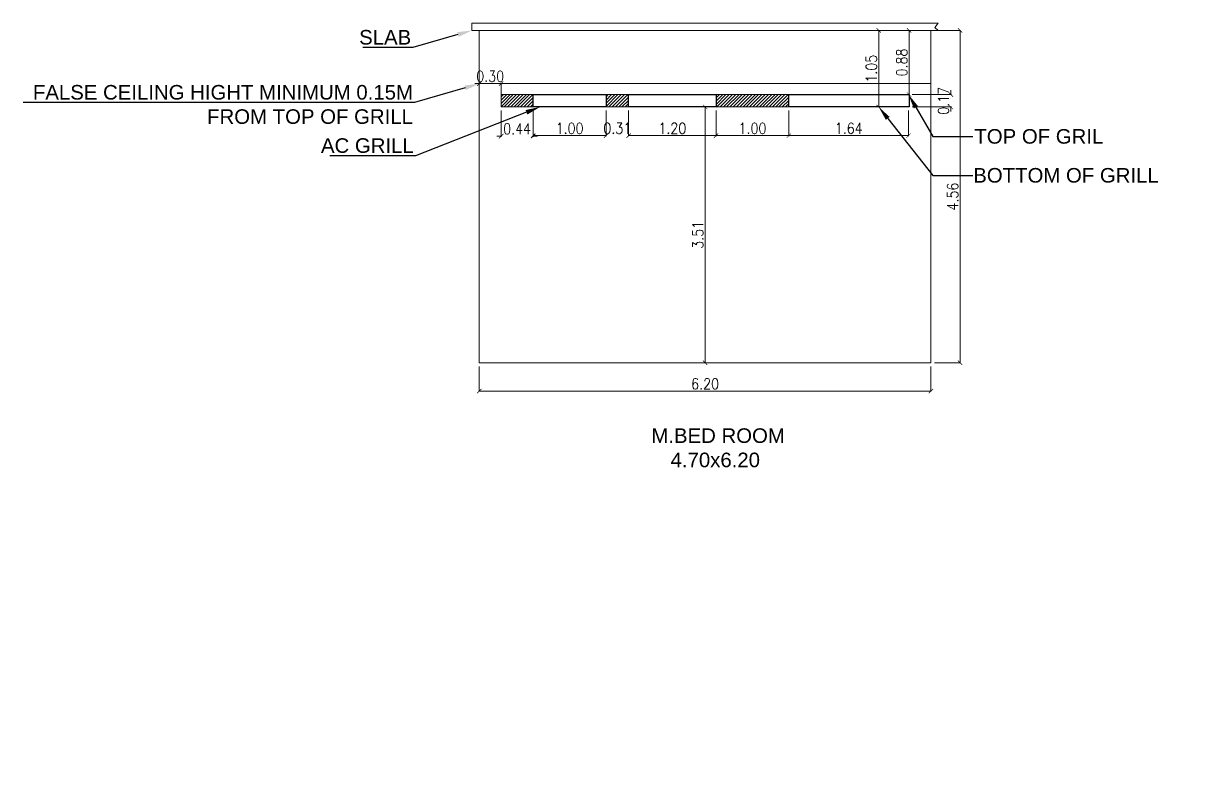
# Model space of a CAD drawing. Header units: centimetres. Extents: x -223085 to -5411, y 68813 to 74618.
# Drawn here: x -210345 to -208755, y 72188 to 73217 of the extents above; entities that cross this region are included whole.
import ezdxf
from ezdxf import colors
from ezdxf.entities.mleader import LeaderData, LeaderLine
from ezdxf.math import Vec2, Vec3

# ---------------------------------------------------------------- set-up
doc = ezdxf.new("R2010")
doc.units = ezdxf.units.CM
doc.header["$PDMODE"] = 34
doc.layers.add('CHIPPING', color=2, linetype='Continuous', lineweight=0)
doc.layers.add('TXT BM NME', color=102, linetype='Continuous', lineweight=13)
doc.layers.add('RETURN DUCT', color=1, linetype='Continuous')
doc.layers.add('SUPPLY DUCT', color=5, linetype='Continuous')
doc.styles.add('0672-x-Core Bldg A&B-Lvl-Typ$0$ROMANS', font='romans.shx', dxfattribs={"width": 0.85})
doc.styles.add('ARI', font='arial.ttf')
doc.styles.get("Standard").update_dxf_attribs({"font": 'arial.ttf'})
doc.dimstyles.new('A-AHAMED', dxfattribs={"dimscale": 50, "dimtxt": 0.3, "dimasz": 0.12, "dimexe": 0.015, "dimexo": 0.1, "dimgap": 0.05, "dimtad": 3, "dimlfac": 0.01, "dimrnd": 0.005, "dimzin": 1, "dimdsep": 46, "dimtxsty": '0672-x-Core Bldg A&B-Lvl-Typ$0$ROMANS', "dimblk": 'ARCHTICK', "dimcen": 0.5, "dimclrd": 8, "dimclre": 8, "dimclrt": 3, "dimadec": 0, "dimazin": 0, "dimtfac": 0.72, "dimtix": 1, "dimtofl": 0, "dimtmove": 1, "dimatfit": 3, "dimldrblk": 'DOTBLANK', "dimfxl": 1, "dimfxlon": 1, "dimtolj": 1, "dimtzin": 15, "dimlwd": 5, "dimlwe": 5, "dimarcsym": 0})
pattern_1 = [(45, (0, 2270.315), (-2.24506403, 2.24506403), [])]

# ---------------------------------------------------------------- blocks, each defined once
blk = doc.blocks.new('_ArchTick')
at = {"color": 0, "linetype": 'ByBlock', "const_width": 0.15}
blk.add_lwpolyline([(-0.5, -0.5), (0.5, 0.5)], dxfattribs=at)
blk = doc.blocks.new('*D107')
at = {"layer": 'Defpoints', "color": 0, "linetype": 'ByBlock', "transparency": 16777216}
for p in [(-209719.1, 72750.7), (-209099.1, 72750.7), (-209099.1, 72711.7)]:
    blk.add_point(p, dxfattribs=at)
at = {"layer": 'TXT BM NME', "color": 8, "linetype": 'ByBlock', "lineweight": 5, "transparency": 16777216}
for p, q in [((-209719.1, 72745.7), (-209719.1, 72711)), ((-209099.1, 72745.7), (-209099.1, 72711)), ((-209719.1, 72711.7), (-209099.1, 72711.7))]:
    blk.add_line(p, q, dxfattribs=at)
at = {"layer": 'TXT BM NME', "color": 8, "linetype": 'ByBlock', "lineweight": 5, "transparency": 16777216, "xscale": 6, "yscale": 6, "zscale": 6, "rotation": 180}
blk.add_blockref('_ArchTick', (-209719.1, 72711.7), dxfattribs=at)
at = {"layer": 'TXT BM NME', "color": 8, "linetype": 'ByBlock', "lineweight": 5, "transparency": 16777216, "xscale": 6, "yscale": 6, "zscale": 6}
blk.add_blockref('_ArchTick', (-209099.1, 72711.7), dxfattribs=at)
at = {"layer": 'TXT BM NME', "color": 3, "linetype": 'ByBlock', "transparency": 16777216, "insert": (-209409.1, 72721.7), "char_height": 15, "attachment_point": 5, "style": '0672-x-Core Bldg A&B-Lvl-Typ$0$ROMANS'}
blk.add_mtext('\\A1;6.20', dxfattribs=at)
blk = doc.blocks.new('_DotBlank')
at = {"color": 0, "linetype": 'ByBlock', "lineweight": -2}
blk.add_line((-0.5, 0), (-1, 0), dxfattribs=at)
blk.add_circle((0, 0), 0.5, dxfattribs=at)
blk = doc.blocks.new('*D108')
at = {"layer": 'Defpoints', "color": 0, "linetype": 'ByBlock', "transparency": 16777216}
for p in [(-209099.1, 73206.7), (-209099.1, 72750.7), (-209059.2, 72750.7)]:
    blk.add_point(p, dxfattribs=at)
at = {"layer": 'TXT BM NME', "color": 8, "linetype": 'ByBlock', "lineweight": 5, "transparency": 16777216}
for p, q in [((-209094.1, 73206.7), (-209058.4, 73206.7)), ((-209059.2, 73206.7), (-209059.2, 72750.7)), ((-209094.1, 72750.7), (-209058.4, 72750.7))]:
    blk.add_line(p, q, dxfattribs=at)
at = {"layer": 'TXT BM NME', "color": 8, "linetype": 'ByBlock', "lineweight": 5, "transparency": 16777216, "xscale": 6, "yscale": 6, "zscale": 6}
for p, rotation in [((-209059.2, 73206.7), 90), ((-209059.2, 72750.7), 270)]:
    blk.add_blockref('_ArchTick', p, dxfattribs=dict(at, rotation=rotation))
at = {"layer": 'TXT BM NME', "color": 3, "linetype": 'ByBlock', "transparency": 16777216, "insert": (-209069.2, 72978.7), "char_height": 15, "attachment_point": 5, "rotation": 90, "style": '0672-x-Core Bldg A&B-Lvl-Typ$0$ROMANS'}
blk.add_mtext('\\A1;4.56', dxfattribs=at)
blk = doc.blocks.new('*D110')
at = {"layer": 'Defpoints', "color": 0, "linetype": 'ByBlock', "transparency": 16777216}
for p in [(-209129.1, 73206.7), (-209129.1, 73206.7), (-209129.1, 73118.7)]:
    blk.add_point(p, dxfattribs=at)
at = {"layer": 'TXT BM NME', "color": 8, "linetype": 'ByBlock', "lineweight": 5, "transparency": 16777216}
for p, q in [((-209129.1, 73206.7), (-209129.9, 73206.7)), ((-209129.1, 73118.7), (-209129.1, 73206.7)), ((-209129.1, 73118.7), (-209129.9, 73118.7))]:
    blk.add_line(p, q, dxfattribs=at)
at = {"layer": 'TXT BM NME', "color": 8, "linetype": 'ByBlock', "lineweight": 5, "transparency": 16777216, "xscale": 6, "yscale": 6, "zscale": 6}
for p, rotation in [((-209129.1, 73206.7), 90), ((-209129.1, 73118.7), 270)]:
    blk.add_blockref('_ArchTick', p, dxfattribs=dict(at, rotation=rotation))
at = {"layer": 'TXT BM NME', "color": 3, "linetype": 'ByBlock', "transparency": 16777216, "insert": (-209139.1, 73162.7), "char_height": 15, "attachment_point": 5, "rotation": 90, "style": '0672-x-Core Bldg A&B-Lvl-Typ$0$ROMANS'}
blk.add_mtext('\\A1;0.88', dxfattribs=at)
blk = doc.blocks.new('*D111')
at = {"layer": 'Defpoints', "color": 0, "linetype": 'ByBlock', "transparency": 16777216}
for p in [(-209170.8, 73206.7), (-209170.8, 73206.7), (-209170.8, 73101.7)]:
    blk.add_point(p, dxfattribs=at)
at = {"layer": 'TXT BM NME', "color": 8, "linetype": 'ByBlock', "lineweight": 5, "transparency": 16777216}
for p, q in [((-209170.8, 73206.7), (-209171.6, 73206.7)), ((-209170.8, 73101.7), (-209170.8, 73206.7)), ((-209170.8, 73101.7), (-209171.6, 73101.7))]:
    blk.add_line(p, q, dxfattribs=at)
at = {"layer": 'TXT BM NME', "color": 8, "linetype": 'ByBlock', "lineweight": 5, "transparency": 16777216, "xscale": 6, "yscale": 6, "zscale": 6}
for p, rotation in [((-209170.8, 73206.7), 90), ((-209170.8, 73101.7), 270)]:
    blk.add_blockref('_ArchTick', p, dxfattribs=dict(at, rotation=rotation))
at = {"layer": 'TXT BM NME', "color": 3, "linetype": 'ByBlock', "transparency": 16777216, "insert": (-209180.8, 73154.2), "char_height": 15, "attachment_point": 5, "rotation": 90, "style": '0672-x-Core Bldg A&B-Lvl-Typ$0$ROMANS'}
blk.add_mtext('\\A1;1.05', dxfattribs=at)
blk = doc.blocks.new('*D117')
at = {"layer": 'Defpoints', "color": 0, "linetype": 'ByBlock', "transparency": 16777216}
for p in [(-209129.9, 73118.7), (-209071.9, 73118.7), (-209129.9, 73101.7)]:
    blk.add_point(p, dxfattribs=at)
at = {"layer": 'TXT BM NME', "color": 8, "linetype": 'ByBlock', "lineweight": 5, "transparency": 16777216}
for p, q in [((-209071.9, 73118.7), (-209071.9, 73124.7)), ((-209124.9, 73118.7), (-209071.1, 73118.7)), ((-209124.9, 73101.7), (-209071.1, 73101.7)), ((-209071.9, 73101.7), (-209071.9, 73095.7))]:
    blk.add_line(p, q, dxfattribs=at)
at = {"layer": 'TXT BM NME', "color": 8, "linetype": 'ByBlock', "lineweight": 5, "transparency": 16777216, "xscale": 6, "yscale": 6, "zscale": 6}
for p, rotation in [((-209071.9, 73118.7), 270), ((-209071.9, 73101.7), 90)]:
    blk.add_blockref('_ArchTick', p, dxfattribs=dict(at, rotation=rotation))
at = {"layer": 'TXT BM NME', "color": 3, "linetype": 'ByBlock', "transparency": 16777216, "insert": (-209081.9, 73110.2), "char_height": 15, "attachment_point": 5, "rotation": 90, "style": '0672-x-Core Bldg A&B-Lvl-Typ$0$ROMANS'}
blk.add_mtext('\\A1;0.17', dxfattribs=at)
blk = doc.blocks.new('*D123')
at = {"layer": 'Defpoints', "color": 0, "linetype": 'ByBlock', "transparency": 16777216}
for p in [(-209294.1, 73101.7), (-209129.9, 73101.7), (-209129.9, 73062.4)]:
    blk.add_point(p, dxfattribs=at)
at = {"layer": 'TXT BM NME', "color": 8, "linetype": 'ByBlock', "lineweight": 5, "transparency": 16777216}
for p, q in [((-209294.1, 73096.7), (-209294.1, 73061.7)), ((-209129.9, 73096.7), (-209129.9, 73061.7)), ((-209294.1, 73062.4), (-209129.9, 73062.4))]:
    blk.add_line(p, q, dxfattribs=at)
at = {"layer": 'TXT BM NME', "color": 8, "linetype": 'ByBlock', "lineweight": 5, "transparency": 16777216, "xscale": 6, "yscale": 6, "zscale": 6, "rotation": 180}
blk.add_blockref('_ArchTick', (-209294.1, 73062.4), dxfattribs=at)
at = {"layer": 'TXT BM NME', "color": 8, "linetype": 'ByBlock', "lineweight": 5, "transparency": 16777216, "xscale": 6, "yscale": 6, "zscale": 6}
blk.add_blockref('_ArchTick', (-209129.9, 73062.4), dxfattribs=at)
at = {"layer": 'TXT BM NME', "color": 3, "linetype": 'ByBlock', "transparency": 16777216, "insert": (-209212, 73072.4), "char_height": 15, "attachment_point": 5, "style": '0672-x-Core Bldg A&B-Lvl-Typ$0$ROMANS'}
blk.add_mtext('\\A1;1.64', dxfattribs=at)
blk = doc.blocks.new('*D124')
at = {"layer": 'Defpoints', "color": 0, "linetype": 'ByBlock', "transparency": 16777216}
for p in [(-209394.1, 73101.7), (-209294.1, 73101.7), (-209294.1, 73062.4)]:
    blk.add_point(p, dxfattribs=at)
at = {"layer": 'TXT BM NME', "color": 8, "linetype": 'ByBlock', "lineweight": 5, "transparency": 16777216}
for p, q in [((-209394.1, 73096.7), (-209394.1, 73061.7)), ((-209294.1, 73096.7), (-209294.1, 73061.7)), ((-209394.1, 73062.4), (-209294.1, 73062.4))]:
    blk.add_line(p, q, dxfattribs=at)
at = {"layer": 'TXT BM NME', "color": 8, "linetype": 'ByBlock', "lineweight": 5, "transparency": 16777216, "xscale": 6, "yscale": 6, "zscale": 6, "rotation": 180}
blk.add_blockref('_ArchTick', (-209394.1, 73062.4), dxfattribs=at)
at = {"layer": 'TXT BM NME', "color": 8, "linetype": 'ByBlock', "lineweight": 5, "transparency": 16777216, "xscale": 6, "yscale": 6, "zscale": 6}
blk.add_blockref('_ArchTick', (-209294.1, 73062.4), dxfattribs=at)
at = {"layer": 'TXT BM NME', "color": 3, "linetype": 'ByBlock', "transparency": 16777216, "insert": (-209344.1, 73072.4), "char_height": 15, "attachment_point": 5, "style": '0672-x-Core Bldg A&B-Lvl-Typ$0$ROMANS'}
blk.add_mtext('\\A1;1.00', dxfattribs=at)
blk = doc.blocks.new('*D125')
at = {"layer": 'Defpoints', "color": 0, "linetype": 'ByBlock', "transparency": 16777216}
for p in [(-209514.1, 73101.7), (-209394.1, 73101.7), (-209394.1, 73062.4)]:
    blk.add_point(p, dxfattribs=at)
at = {"layer": 'TXT BM NME', "color": 8, "linetype": 'ByBlock', "lineweight": 5, "transparency": 16777216}
for p, q in [((-209514.1, 73096.7), (-209514.1, 73061.7)), ((-209394.1, 73096.7), (-209394.1, 73061.7)), ((-209514.1, 73062.4), (-209394.1, 73062.4))]:
    blk.add_line(p, q, dxfattribs=at)
at = {"layer": 'TXT BM NME', "color": 8, "linetype": 'ByBlock', "lineweight": 5, "transparency": 16777216, "xscale": 6, "yscale": 6, "zscale": 6, "rotation": 180}
blk.add_blockref('_ArchTick', (-209514.1, 73062.4), dxfattribs=at)
at = {"layer": 'TXT BM NME', "color": 8, "linetype": 'ByBlock', "lineweight": 5, "transparency": 16777216, "xscale": 6, "yscale": 6, "zscale": 6}
blk.add_blockref('_ArchTick', (-209394.1, 73062.4), dxfattribs=at)
at = {"layer": 'TXT BM NME', "color": 3, "linetype": 'ByBlock', "transparency": 16777216, "insert": (-209454.1, 73072.4), "char_height": 15, "attachment_point": 5, "style": '0672-x-Core Bldg A&B-Lvl-Typ$0$ROMANS'}
blk.add_mtext('\\A1;1.20', dxfattribs=at)
blk = doc.blocks.new('*D126')
at = {"layer": 'Defpoints', "color": 0, "linetype": 'ByBlock', "transparency": 16777216}
for p in [(-209545.1, 73101.7), (-209514.1, 73101.7), (-209514.1, 73062.4)]:
    blk.add_point(p, dxfattribs=at)
at = {"layer": 'TXT BM NME', "color": 8, "linetype": 'ByBlock', "lineweight": 5, "transparency": 16777216}
for p, q in [((-209545.1, 73096.7), (-209545.1, 73061.7)), ((-209514.1, 73096.7), (-209514.1, 73061.7)), ((-209545.1, 73062.4), (-209551.1, 73062.4)), ((-209514.1, 73062.4), (-209508.1, 73062.4))]:
    blk.add_line(p, q, dxfattribs=at)
at = {"layer": 'TXT BM NME', "color": 8, "linetype": 'ByBlock', "lineweight": 5, "transparency": 16777216, "xscale": 6, "yscale": 6, "zscale": 6}
blk.add_blockref('_ArchTick', (-209545.1, 73062.4), dxfattribs=at)
at = {"layer": 'TXT BM NME', "color": 8, "linetype": 'ByBlock', "lineweight": 5, "transparency": 16777216, "xscale": 6, "yscale": 6, "zscale": 6, "rotation": 180}
blk.add_blockref('_ArchTick', (-209514.1, 73062.4), dxfattribs=at)
at = {"layer": 'TXT BM NME', "color": 3, "linetype": 'ByBlock', "transparency": 16777216, "insert": (-209529.6, 73072.4), "char_height": 15, "attachment_point": 5, "style": '0672-x-Core Bldg A&B-Lvl-Typ$0$ROMANS'}
blk.add_mtext('\\A1;0.31', dxfattribs=at)
blk = doc.blocks.new('*D127')
at = {"layer": 'Defpoints', "color": 0, "linetype": 'ByBlock', "transparency": 16777216}
for p in [(-209645.1, 73101.7), (-209545.1, 73101.7), (-209545.1, 73062.4)]:
    blk.add_point(p, dxfattribs=at)
at = {"layer": 'TXT BM NME', "color": 8, "linetype": 'ByBlock', "lineweight": 5, "transparency": 16777216}
for p, q in [((-209645.1, 73096.7), (-209645.1, 73061.7)), ((-209545.1, 73096.7), (-209545.1, 73061.7)), ((-209645.1, 73062.4), (-209545.1, 73062.4))]:
    blk.add_line(p, q, dxfattribs=at)
at = {"layer": 'TXT BM NME', "color": 8, "linetype": 'ByBlock', "lineweight": 5, "transparency": 16777216, "xscale": 6, "yscale": 6, "zscale": 6, "rotation": 180}
blk.add_blockref('_ArchTick', (-209645.1, 73062.4), dxfattribs=at)
at = {"layer": 'TXT BM NME', "color": 8, "linetype": 'ByBlock', "lineweight": 5, "transparency": 16777216, "xscale": 6, "yscale": 6, "zscale": 6}
blk.add_blockref('_ArchTick', (-209545.1, 73062.4), dxfattribs=at)
at = {"layer": 'TXT BM NME', "color": 3, "linetype": 'ByBlock', "transparency": 16777216, "insert": (-209595.1, 73072.4), "char_height": 15, "attachment_point": 5, "style": '0672-x-Core Bldg A&B-Lvl-Typ$0$ROMANS'}
blk.add_mtext('\\A1;1.00', dxfattribs=at)
blk = doc.blocks.new('*D128')
at = {"layer": 'Defpoints', "color": 0, "linetype": 'ByBlock', "transparency": 16777216}
for p in [(-209689.1, 73101.7), (-209645.1, 73101.7), (-209645.1, 73061.7)]:
    blk.add_point(p, dxfattribs=at)
at = {"layer": 'TXT BM NME', "color": 8, "linetype": 'ByBlock', "lineweight": 5, "transparency": 16777216}
for p, q in [((-209689.1, 73096.7), (-209689.1, 73060.9)), ((-209645.1, 73096.7), (-209645.1, 73060.9)), ((-209689.1, 73061.7), (-209695.1, 73061.7)), ((-209645.1, 73061.7), (-209639.1, 73061.7))]:
    blk.add_line(p, q, dxfattribs=at)
at = {"layer": 'TXT BM NME', "color": 8, "linetype": 'ByBlock', "lineweight": 5, "transparency": 16777216, "xscale": 6, "yscale": 6, "zscale": 6}
blk.add_blockref('_ArchTick', (-209689.1, 73061.7), dxfattribs=at)
at = {"layer": 'TXT BM NME', "color": 8, "linetype": 'ByBlock', "lineweight": 5, "transparency": 16777216, "xscale": 6, "yscale": 6, "zscale": 6, "rotation": 180}
blk.add_blockref('_ArchTick', (-209645.1, 73061.7), dxfattribs=at)
at = {"layer": 'TXT BM NME', "color": 3, "linetype": 'ByBlock', "transparency": 16777216, "insert": (-209667.1, 73071.7), "char_height": 15, "attachment_point": 5, "style": '0672-x-Core Bldg A&B-Lvl-Typ$0$ROMANS'}
blk.add_mtext('\\A1;0.44', dxfattribs=at)
blk = doc.blocks.new('*D129')
at = {"layer": 'Defpoints', "color": 0, "linetype": 'ByBlock', "transparency": 16777216}
for p in [(-209719.1, 73133.7), (-209719.1, 73101.7), (-209689.1, 73101.7)]:
    blk.add_point(p, dxfattribs=at)
at = {"layer": 'TXT BM NME', "color": 8, "linetype": 'ByBlock', "lineweight": 5, "transparency": 16777216}
for p, q in [((-209719.1, 73133.7), (-209725.1, 73133.7)), ((-209719.1, 73106.7), (-209719.1, 73134.5)), ((-209689.1, 73106.7), (-209689.1, 73134.5)), ((-209689.1, 73133.7), (-209683.1, 73133.7))]:
    blk.add_line(p, q, dxfattribs=at)
at = {"layer": 'TXT BM NME', "color": 8, "linetype": 'ByBlock', "lineweight": 5, "transparency": 16777216, "xscale": 6, "yscale": 6, "zscale": 6}
blk.add_blockref('_ArchTick', (-209719.1, 73133.7), dxfattribs=at)
at = {"layer": 'TXT BM NME', "color": 8, "linetype": 'ByBlock', "lineweight": 5, "transparency": 16777216, "xscale": 6, "yscale": 6, "zscale": 6, "rotation": 180}
blk.add_blockref('_ArchTick', (-209689.1, 73133.7), dxfattribs=at)
at = {"layer": 'TXT BM NME', "color": 3, "linetype": 'ByBlock', "transparency": 16777216, "insert": (-209704.1, 73143.7), "char_height": 15, "attachment_point": 5, "style": '0672-x-Core Bldg A&B-Lvl-Typ$0$ROMANS'}
blk.add_mtext('\\A1;0.30', dxfattribs=at)
blk = doc.blocks.new('*D130')
at = {"layer": 'Defpoints', "color": 0, "linetype": 'ByBlock', "transparency": 16777216}
for p in [(-209409.1, 73101.7), (-209409.1, 72750.7), (-209409.1, 72750.7)]:
    blk.add_point(p, dxfattribs=at)
at = {"layer": 'TXT BM NME', "color": 8, "linetype": 'ByBlock', "lineweight": 5, "transparency": 16777216}
for p, q in [((-209409.1, 73101.7), (-209409.9, 73101.7)), ((-209409.1, 73101.7), (-209409.1, 72750.7)), ((-209409.1, 72750.7), (-209409.9, 72750.7))]:
    blk.add_line(p, q, dxfattribs=at)
at = {"layer": 'TXT BM NME', "color": 8, "linetype": 'ByBlock', "lineweight": 5, "transparency": 16777216, "xscale": 6, "yscale": 6, "zscale": 6}
for p, rotation in [((-209409.1, 73101.7), 90), ((-209409.1, 72750.7), 270)]:
    blk.add_blockref('_ArchTick', p, dxfattribs=dict(at, rotation=rotation))
at = {"layer": 'TXT BM NME', "color": 3, "linetype": 'ByBlock', "transparency": 16777216, "insert": (-209419.1, 72926.2), "char_height": 15, "attachment_point": 5, "rotation": 90, "style": '0672-x-Core Bldg A&B-Lvl-Typ$0$ROMANS'}
blk.add_mtext('\\A1;3.51', dxfattribs=at)
blk = doc.blocks.new('*D151')
at = {"layer": 'Defpoints', "color": 0, "linetype": 'ByBlock', "transparency": 16777216}
for p in [(-208700.6, 73159.8), (-208535.1, 73159.8), (-208535.1, 73048.7), (-209829.8, 70879.7), (-209702.3, 70879.7), (-209702.3, 70537.7)]:
    blk.add_point(p, dxfattribs=at)
at = {"layer": 'TXT BM NME', "color": 8, "linetype": 'ByBlock', "lineweight": 5, "transparency": 16777216}
for p, q in [((-208540.1, 73159.8), (-208701.3, 73159.8)), ((-208700.6, 73048.7), (-208700.6, 73159.8)), ((-208540.1, 73048.7), (-208701.3, 73048.7)), ((-209707.3, 70879.7), (-209830.5, 70879.7)), ((-209829.8, 70537.7), (-209829.8, 70879.7)), ((-209707.3, 70537.7), (-209830.5, 70537.7))]:
    blk.add_line(p, q, dxfattribs=at)
at = {"layer": 'TXT BM NME', "color": 8, "linetype": 'ByBlock', "lineweight": 5, "transparency": 16777216, "xscale": 6, "yscale": 6, "zscale": 6}
for p, rotation in [((-208700.6, 73159.8), 90), ((-208700.6, 73048.7), 270), ((-209829.8, 70879.7), 90), ((-209829.8, 70537.7), 270)]:
    blk.add_blockref('_ArchTick', p, dxfattribs=dict(at, rotation=rotation))
at = {"layer": 'TXT BM NME', "color": 3, "linetype": 'ByBlock', "transparency": 16777216, "char_height": 15, "attachment_point": 5, "rotation": 90, "style": '0672-x-Core Bldg A&B-Lvl-Typ$0$ROMANS'}
for s, insert in [('\\A1;1.11', (-208710.6, 73104.2)), ('\\A1;3.42', (-209839.8, 70708.7))]:
    blk.add_mtext(s, dxfattribs=dict(at, insert=insert))
blk = doc.blocks.new('*D152')
at = {"layer": 'Defpoints', "color": 0, "linetype": 'ByBlock', "transparency": 16777216}
for p in [(-208505.1, 73140.8), (-208393.1, 73140.8), (-208393.1, 73103), (-209973.6, 70040.3), (-209727.9, 70040.3), (-209727.9, 69694.3)]:
    blk.add_point(p, dxfattribs=at)
at = {"layer": 'TXT BM NME', "color": 8, "linetype": 'ByBlock', "lineweight": 5, "transparency": 16777216}
for p, q in [((-208505.1, 73135.8), (-208505.1, 73102.3)), ((-208393.1, 73135.8), (-208393.1, 73102.3)), ((-208505.1, 73103), (-208393.1, 73103)), ((-209732.9, 70040.3), (-209974.3, 70040.3)), ((-209973.6, 69694.3), (-209973.6, 70040.3)), ((-209732.9, 69694.3), (-209974.3, 69694.3))]:
    blk.add_line(p, q, dxfattribs=at)
at = {"layer": 'TXT BM NME', "color": 8, "linetype": 'ByBlock', "lineweight": 5, "transparency": 16777216, "xscale": 6, "yscale": 6, "zscale": 6}
for p, rotation in [((-208505.1, 73103), 180), ((-209973.6, 70040.3), 90), ((-209973.6, 69694.3), 270)]:
    blk.add_blockref('_ArchTick', p, dxfattribs=dict(at, rotation=rotation))
blk.add_blockref('_ArchTick', (-208393.1, 73103), dxfattribs=at)
at = {"layer": 'TXT BM NME', "color": 3, "linetype": 'ByBlock', "transparency": 16777216, "insert": (-208449.1, 73113), "char_height": 15, "attachment_point": 5, "style": '0672-x-Core Bldg A&B-Lvl-Typ$0$ROMANS'}
blk.add_mtext('\\A1;1.12', dxfattribs=at)
at = {"layer": 'TXT BM NME', "color": 3, "linetype": 'ByBlock', "transparency": 16777216, "insert": (-209983.6, 69867.3), "char_height": 15, "attachment_point": 5, "rotation": 90, "style": '0672-x-Core Bldg A&B-Lvl-Typ$0$ROMANS'}
blk.add_mtext('\\A1;3.46', dxfattribs=at)
blk = doc.blocks.new('*D153')
at = {"layer": 'Defpoints', "color": 0, "linetype": 'ByBlock', "transparency": 16777216}
for p in [(-208393.1, 73140.8), (-208373.1, 73140.8), (-208373.1, 73102.1), (-209197.3, 70144.3), (-209033.9, 70144.3), (-209197.3, 70040.3)]:
    blk.add_point(p, dxfattribs=at)
at = {"layer": 'TXT BM NME', "color": 8, "linetype": 'ByBlock', "lineweight": 5, "transparency": 16777216}
for p, q in [((-208393.1, 73135.8), (-208393.1, 73101.3)), ((-208373.1, 73135.8), (-208373.1, 73101.3)), ((-208393.1, 73102.1), (-208399.1, 73102.1)), ((-208373.1, 73102.1), (-208367.1, 73102.1)), ((-209192.3, 70144.3), (-209033.1, 70144.3)), ((-209033.9, 70040.3), (-209033.9, 70144.3)), ((-209192.3, 70040.3), (-209033.1, 70040.3))]:
    blk.add_line(p, q, dxfattribs=at)
at = {"layer": 'TXT BM NME', "color": 8, "linetype": 'ByBlock', "lineweight": 5, "transparency": 16777216, "xscale": 6, "yscale": 6, "zscale": 6}
blk.add_blockref('_ArchTick', (-208393.1, 73102.1), dxfattribs=at)
for p, rotation in [((-208373.1, 73102.1), 180), ((-209033.9, 70144.3), 90), ((-209033.9, 70040.3), 270)]:
    blk.add_blockref('_ArchTick', p, dxfattribs=dict(at, rotation=rotation))
at = {"layer": 'TXT BM NME', "color": 3, "linetype": 'ByBlock', "transparency": 16777216, "insert": (-208383.1, 73112.1), "char_height": 15, "attachment_point": 5, "style": '0672-x-Core Bldg A&B-Lvl-Typ$0$ROMANS'}
blk.add_mtext('\\A1;0.20', dxfattribs=at)
at = {"layer": 'TXT BM NME', "color": 3, "linetype": 'ByBlock', "transparency": 16777216, "insert": (-209043.9, 70092.3), "char_height": 15, "attachment_point": 5, "rotation": 90, "style": '0672-x-Core Bldg A&B-Lvl-Typ$0$ROMANS'}
blk.add_mtext('\\A1;1.04', dxfattribs=at)
blk = doc.blocks.new('*D155')
at = {"layer": 'Defpoints', "color": 0, "linetype": 'ByBlock', "transparency": 16777216}
for p in [(-208253.1, 73140.8), (-208045.1, 73140.8), (-208045.1, 73093), (-209919, 69339.2), (-209752, 69339.2), (-209752, 68989.2)]:
    blk.add_point(p, dxfattribs=at)
at = {"layer": 'TXT BM NME', "color": 8, "linetype": 'ByBlock', "lineweight": 5, "transparency": 16777216}
for p, q in [((-208253.1, 73135.8), (-208253.1, 73092.3)), ((-208045.1, 73135.8), (-208045.1, 73092.3)), ((-208253.1, 73093), (-208045.1, 73093)), ((-209757, 69339.2), (-209919.8, 69339.2)), ((-209919, 68989.2), (-209919, 69339.2)), ((-209757, 68989.2), (-209919.8, 68989.2))]:
    blk.add_line(p, q, dxfattribs=at)
at = {"layer": 'TXT BM NME', "color": 8, "linetype": 'ByBlock', "lineweight": 5, "transparency": 16777216, "xscale": 6, "yscale": 6, "zscale": 6}
for p, rotation in [((-208253.1, 73093), 180), ((-209919, 69339.2), 90), ((-209919, 68989.2), 270)]:
    blk.add_blockref('_ArchTick', p, dxfattribs=dict(at, rotation=rotation))
blk.add_blockref('_ArchTick', (-208045.1, 73093), dxfattribs=at)
at = {"layer": 'TXT BM NME', "color": 3, "linetype": 'ByBlock', "transparency": 16777216, "insert": (-208149.1, 73103), "char_height": 15, "attachment_point": 5, "style": '0672-x-Core Bldg A&B-Lvl-Typ$0$ROMANS'}
blk.add_mtext('\\A1;2.08', dxfattribs=at)
at = {"layer": 'TXT BM NME', "color": 3, "linetype": 'ByBlock', "transparency": 16777216, "insert": (-209929, 69164.2), "char_height": 15, "attachment_point": 5, "rotation": 90, "style": '0672-x-Core Bldg A&B-Lvl-Typ$0$ROMANS'}
blk.add_mtext('\\A1;3.50', dxfattribs=at)
blk = doc.blocks.new('*D156')
at = {"layer": 'Defpoints', "color": 0, "linetype": 'ByBlock', "transparency": 16777216}
for p in [(-208535.1, 72743.8), (-207865.1, 72743.8), (-207865.1, 72632.1), (-209829.2, 69357.7), (-209722, 69357.7), (-209722, 69339.2)]:
    blk.add_point(p, dxfattribs=at)
at = {"layer": 'TXT BM NME', "color": 8, "linetype": 'ByBlock', "lineweight": 5, "transparency": 16777216}
for p, q in [((-208535.1, 72738.8), (-208535.1, 72631.3)), ((-207865.1, 72738.8), (-207865.1, 72631.3)), ((-208535.1, 72632.1), (-207865.1, 72632.1)), ((-209727, 69357.7), (-209830, 69357.7)), ((-209829.2, 69357.7), (-209829.2, 69363.7)), ((-209727, 69339.2), (-209830, 69339.2)), ((-209829.2, 69339.2), (-209829.2, 69333.2))]:
    blk.add_line(p, q, dxfattribs=at)
at = {"layer": 'TXT BM NME', "color": 8, "linetype": 'ByBlock', "lineweight": 5, "transparency": 16777216, "xscale": 6, "yscale": 6, "zscale": 6}
for p, rotation in [((-208535.1, 72632.1), 180), ((-209829.2, 69357.7), 270), ((-209829.2, 69339.2), 90)]:
    blk.add_blockref('_ArchTick', p, dxfattribs=dict(at, rotation=rotation))
blk.add_blockref('_ArchTick', (-207865.1, 72632.1), dxfattribs=at)
at = {"layer": 'TXT BM NME', "color": 3, "linetype": 'ByBlock', "transparency": 16777216, "insert": (-208200.1, 72642.1), "char_height": 15, "attachment_point": 5, "style": '0672-x-Core Bldg A&B-Lvl-Typ$0$ROMANS'}
blk.add_mtext('\\A1;6.70', dxfattribs=at)
at = {"layer": 'TXT BM NME', "color": 3, "linetype": 'ByBlock', "transparency": 16777216, "insert": (-209839.2, 69348.5), "char_height": 15, "attachment_point": 5, "rotation": 90, "style": '0672-x-Core Bldg A&B-Lvl-Typ$0$ROMANS'}
blk.add_mtext('\\A1;0.19', dxfattribs=at)

msp = doc.modelspace()

# ---------------------------------------------------------------- hatches: boundary and pattern name
at = {"layer": 'CHIPPING', "linetype": 'ByBlock'}
h = msp.add_hatch(dxfattribs=at)
h.set_pattern_fill('ANSI31', color=2)
h.set_pattern_definition(pattern_1)
h.paths.add_polyline_path([(-209645.123, 73118.701), (-209689.123, 73118.701), (-209689.123, 73101.701), (-209645.123, 73101.701)])
h.paths.add_polyline_path([(-209514.123, 73118.701), (-209545.123, 73118.701), (-209545.123, 73101.701), (-209514.123, 73101.701)])
h = msp.add_hatch(dxfattribs=at)
h.set_pattern_fill('ANSI31', color=2)
h.set_pattern_definition(pattern_1)
h.paths.add_polyline_path([(-209294.123, 73118.701), (-209394.123, 73118.701), (-209394.123, 73101.701), (-209294.123, 73101.701)])

# ---------------------------------------------------------------- linework, layer by layer
at = {"layer": 'CHIPPING', "color": 2, "linetype": 'ByBlock'}
for points in [[(-209645.123, 73118.701), (-209645.123, 73101.701), (-209689.123, 73101.701), (-209689.123, 73118.701), (-209645.123, 73118.701)], [(-209514.123, 73101.701), (-209545.123, 73101.701), (-209545.123, 73118.701), (-209514.123, 73118.701), (-209514.123, 73101.701)], [(-209294.123, 73101.701), (-209394.123, 73101.701), (-209394.123, 73118.701), (-209294.123, 73118.701), (-209294.123, 73101.701)]]:
    msp.add_lwpolyline(points, dxfattribs=at)
at = {"layer": 'RETURN DUCT', "color": 1, "linetype": 'ByBlock'}
msp.add_lwpolyline([(-209129.123, 73101.701), (-209294.123, 73101.701), (-209294.123, 73118.701), (-209129.123, 73118.701), (-209129.123, 73101.701)], dxfattribs=at)
at = {"layer": 'SUPPLY DUCT', "color": 5, "linetype": 'ByBlock'}
for points in [[(-209545.123, 73101.701), (-209645.123, 73101.701), (-209645.123, 73118.701), (-209545.123, 73118.701), (-209545.123, 73101.701)], [(-209394.123, 73101.701), (-209514.123, 73101.701), (-209514.123, 73118.701), (-209394.123, 73118.701), (-209394.123, 73101.701)]]:
    msp.add_lwpolyline(points, dxfattribs=at)
at = {"layer": 'TXT BM NME', "color": 0, "linetype": 'ByBlock'}
for p, q in [((-209729.123, 73206.701), (-209729.123, 73216.701)), ((-209729.123, 73216.701), (-209719.123, 73216.701)), ((-209099.123, 73216.701), (-209719.123, 73216.701)), ((-209089.123, 73216.701), (-209099.123, 73216.701)), ((-209719.123, 73206.701), (-209729.123, 73206.701)), ((-209099.123, 73206.701), (-209719.123, 73206.701)), ((-209719.123, 73206.701), (-209719.123, 72750.701)), ((-209099.123, 73206.701), (-209719.123, 73206.701)), ((-209099.123, 72750.701), (-209099.123, 73206.701)), ((-209099.123, 73206.701), (-209089.123, 73206.701)), ((-209099.123, 73133.701), (-209719.123, 73133.701)), ((-209129.123, 73118.701), (-209689.123, 73118.701)), ((-209689.123, 73118.701), (-209689.123, 73101.701)), ((-209129.123, 73101.701), (-209129.123, 73118.701)), ((-209129.123, 73101.701), (-209689.123, 73101.701)), ((-209719.123, 72750.701), (-209099.123, 72750.701))]:
    msp.add_line(p, q, dxfattribs=at)
msp.add_lwpolyline([(-209089.123, 73206.701), (-209093.867, 73210.969), (-209089.123, 73216.701)], dxfattribs=at)

# ---------------------------------------------------------------- texts
at = {"lineweight": 5, "insert": (-209198.883, 72660.666, 0), "char_height": 20, "width": 392.50181, "attachment_point": 3, "style": 'ARI'}
msp.add_mtext('\\pxqc; M.BED ROOM\\P4.70x6.20', dxfattribs=at)

# ---------------------------------------------------------------- dimensions: what is measured, and where the dimension line sits
at = {"layer": 'TXT BM NME', "color": 0, "linetype": 'ByBlock'}
for base, p1, p2, picture, middle in [((-209170.804, 73206.701), (-209170.804, 73101.701), (-209170.804, 73206.701), '*D111', (-209180.804, 73154.201)), ((-209129.123, 73206.701), (-209129.123, 73118.701), (-209129.123, 73206.701), '*D110', (-209139.123, 73162.701)), ((-209059.19, 72750.701), (-209099.123, 73206.701), (-209099.123, 72750.701), '*D108', (-209069.19, 72978.701)), ((-208700.561, 73159.767), (-208535.129, 73048.698), (-208535.129, 73159.767), '*D151', (-208710.561, 73104.233)), ((-209829.792, 70879.728), (-209702.311, 70537.728), (-209702.311, 70879.728), '*D151', (-209839.792, 70708.728)), ((-209973.559, 70040.332), (-209727.871, 69694.332), (-209727.871, 70040.332), '*D152', (-209983.559, 69867.332)), ((-209919.041, 69339.225), (-209752.027, 68989.225), (-209752.027, 69339.225), '*D155', (-209929.041, 69164.225)), ((-209033.859, 70144.332), (-209197.282, 70040.332), (-209197.282, 70144.332), '*D153', (-209043.859, 70092.332)), ((-209071.891, 73118.701), (-209129.873, 73101.701), (-209129.873, 73118.701), '*D117', (-209081.891, 73110.201)), ((-209829.20255884, 69357.724674128), (-209722.027171123, 69339.224674128), (-209722.027171123, 69357.724674128), '*D156', (-209839.20255884, 69348.474674128))]:
    dim = msp.add_linear_dim(base=base, p1=p1, p2=p2, angle=90, dimstyle='A-AHAMED', override={"dimfxl": 100}, dxfattribs=at)
    dim.commit()
    dim.dimension.update_dxf_attribs({"geometry": picture, "text_midpoint": middle})
at = {"layer": 'TXT BM NME', "color": 2, "linetype": 'ByBlock'}
for base, p1, p2, picture, middle in [((-209719.123, 73133.701), (-209689.123, 73101.701), (-209719.123, 73101.701), '*D129', (-209704.123, 73143.701)), ((-209645.123, 73061.675), (-209689.123, 73101.701), (-209645.123, 73101.701), '*D128', (-209667.123, 73071.675)), ((-209545.123, 73062.425), (-209645.123, 73101.701), (-209545.123, 73101.701), '*D127', (-209595.123, 73072.425)), ((-209514.123, 73062.425), (-209545.123, 73101.701), (-209514.123, 73101.701), '*D126', (-209529.623, 73072.425)), ((-209394.123, 73062.425), (-209514.123, 73101.701), (-209394.123, 73101.701), '*D125', (-209454.123, 73072.425)), ((-209294.123, 73062.425), (-209394.123, 73101.701), (-209294.123, 73101.701), '*D124', (-209344.123, 73072.425)), ((-209129.873, 73062.425), (-209294.123, 73101.701), (-209129.873, 73101.701), '*D123', (-209211.998, 73072.425))]:
    dim = msp.add_linear_dim(base=base, p1=p1, p2=p2, dimstyle='A-AHAMED', override={"dimfxl": 100}, dxfattribs=at)
    dim.commit()
    dim.dimension.update_dxf_attribs({"geometry": picture, "text_midpoint": middle})
at = {"layer": 'TXT BM NME', "color": 0, "linetype": 'ByBlock'}
for base, p1, p2, picture, middle in [((-208393.129, 73103), (-208505.129, 73140.767), (-208393.129, 73140.767), '*D152', (-208449.129, 73113)), ((-208045.129, 73093.016), (-208253.129, 73140.767), (-208045.129, 73140.767), '*D155', (-208149.129, 73103.016)), ((-208373.129, 73102.065), (-208393.129, 73140.767), (-208373.129, 73140.767), '*D153', (-208383.129, 73112.065)), ((-207865.129, 72632.082), (-208535.129, 72743.767), (-207865.129, 72743.767), '*D156', (-208200.129, 72642.082)), ((-209099.123, 72711.719), (-209719.123, 72750.701), (-209099.123, 72750.701), '*D107', (-209409.123, 72721.719))]:
    dim = msp.add_linear_dim(base=base, p1=p1, p2=p2, dimstyle='A-AHAMED', override={"dimfxl": 100}, dxfattribs=at)
    dim.commit()
    dim.dimension.update_dxf_attribs({"geometry": picture, "text_midpoint": middle})
at = {"layer": 'TXT BM NME', "color": 2, "linetype": 'ByBlock'}
dim = msp.add_linear_dim(base=(-209409.123, 72750.701), p1=(-209409.123, 73101.701), p2=(-209409.123, 72750.701), angle=90, dimstyle='A-AHAMED', override={"dimfxl": 100}, dxfattribs=at)
dim.commit()
dim.dimension.update_dxf_attribs({"geometry": '*D130', "text_midpoint": (-209419.123, 72926.201)})

# ---------------------------------------------------------------- leaders
at = {"layer": 'TXT BM NME', "color": 3, "linetype": 'ByBlock'}
ml = msp.add_multileader_mtext('Standard', dxfattribs=at)
ml.set_content('SLAB', color=3)
ml.set_leader_properties()
ml.build(insert=Vec2(0, 0))
ml.multileader.update_dxf_attribs({"text_right_attachment_type": 6, "dogleg_length": 0.36, "arrow_head_size": 20})
ctx = ml.context
ctx.base_point, ctx.char_height, ctx.arrow_head_size, ctx.plane_origin = Vec3(-209883.206, 73197.189), 20, 20, Vec3(-209729.123, 73206.701)
ctx.right_attachment, ctx.text_align_type = 6, 2
notes = []
notes.append((ctx, [(0, (1, 1, 0), (-209810.142, 73183.359), (-1, 0), 0.36, [(0, [(-209729.123, 73206.701)], 0, [])])]))
ctx.mtext.insert, ctx.mtext.alignment, ctx.mtext.flow_direction = Vec3(-209812.502, 73207.359), 3, 5
ml = msp.add_multileader_mtext('Standard', dxfattribs=at)
ml.set_content('FALSE CEILING HIGHT MINIMUM 0.15M FROM TOP OF GRILL', color=3)
ml.set_leader_properties()
ml.build(insert=Vec2(0, 0))
ml.multileader.update_dxf_attribs({"text_right_attachment_type": 6, "dogleg_length": 0.36, "arrow_head_size": 20})
ctx = ml.context
ctx.base_point, ctx.char_height, ctx.arrow_head_size, ctx.plane_origin = Vec3(-210329.359, 73121.688), 20, 20, Vec3(-209715.661, 73131.54)
ctx.right_attachment, ctx.text_align_type = 6, 2
notes.append((ctx, [(0, (1, 1, 0), (-209807.782, 73107.859), (-1, 0), 0.36, [(0, [(-209719.123, 73133.701)], 0, [])])]))
ctx.mtext.insert, ctx.mtext.width, ctx.mtext.alignment, ctx.mtext.flow_direction = Vec3(-209810.142, 73131.859), 529.63735, 3, 5
ml = msp.add_multileader_mtext('Standard', dxfattribs=at)
ml.set_content('TOP OF GRIL', color=3)
ml.set_leader_properties()
ml.build(insert=Vec2(0, 0))
ml.multileader.update_dxf_attribs({"text_right_attachment_type": 6, "dogleg_length": 0.36, "arrow_head_size": 20})
ctx = ml.context
ctx.base_point, ctx.char_height, ctx.arrow_head_size, ctx.plane_origin = Vec3(-209041.544, 73061.197), 20, 20, Vec3(-209129.873, 73118.701)
ctx.right_attachment = 6
notes.append((ctx, [(0, (1, 1, 0), (-209096.628, 73061.197), (1, 0), 55.084, [(0, [(-209129.873, 73118.701)], 0, [])])]))
ctx.mtext.insert, ctx.mtext.flow_direction = Vec3(-209039.544, 73071.367), 5
ml = msp.add_multileader_mtext('Standard', dxfattribs=at)
ml.set_content('AC GRILL', color=3)
ml.set_leader_properties()
ml.build(insert=Vec2(0, 0))
ml.multileader.update_dxf_attribs({"text_right_attachment_type": 6, "dogleg_length": 0.36, "arrow_head_size": 20})
ctx = ml.context
ctx.base_point, ctx.char_height, ctx.arrow_head_size, ctx.plane_origin = Vec3(-209937.342, 73048.581), 20, 20, Vec3(-209634.213, 73101.337)
ctx.right_attachment, ctx.text_align_type = 6, 2
notes.append((ctx, [(0, (1, 1, 0), (-209806.652, 73034.752), (-1, 0), 0.36, [(0, [(-209635.641, 73101.701)], 0, [])])]))
ctx.mtext.insert, ctx.mtext.alignment, ctx.mtext.flow_direction = Vec3(-209809.012, 73058.752), 3, 5
ml = msp.add_multileader_mtext('Standard', dxfattribs=at)
ml.set_content('BOTTOM OF GRILL', color=3)
ml.set_leader_properties()
ml.build(insert=Vec2(0, 0))
ml.multileader.update_dxf_attribs({"text_right_attachment_type": 6, "dogleg_length": 0.36, "arrow_head_size": 20})
ctx = ml.context
ctx.base_point, ctx.char_height, ctx.arrow_head_size, ctx.plane_origin = Vec3(-209041.544, 73007.746), 20, 20, Vec3(-209170.804, 73101.701)
ctx.right_attachment, ctx.text_align_type = 6, 1
notes.append((ctx, [(0, (1, 1, 0), (-209096.628, 73007.746), (1, 0), 55.084, [(0, [(-209170.804, 73101.701)], 0, [])])]))
ctx.mtext.insert, ctx.mtext.alignment, ctx.mtext.flow_direction = Vec3(-208913.773, 73017.916), 2, 5
for ctx, leaders in notes:
    for number, flags, end, landing, length, lines in leaders:
        leader = LeaderData()
        leader.index, (leader.has_last_leader_line, leader.has_dogleg_vector, leader.attachment_direction) = number, flags
        leader.last_leader_point, leader.dogleg_vector, leader.dogleg_length = Vec3(end), Vec3(landing), length
        for number, points, colour, breaks in lines:
            line = LeaderLine()
            line.index, line.vertices, line.color, line.breaks = number, Vec3.list(points), colors.encode_raw_color(colour), breaks
            leader.lines.append(line)
        ctx.leaders.append(leader)

doc.saveas('drawing.dxf')
